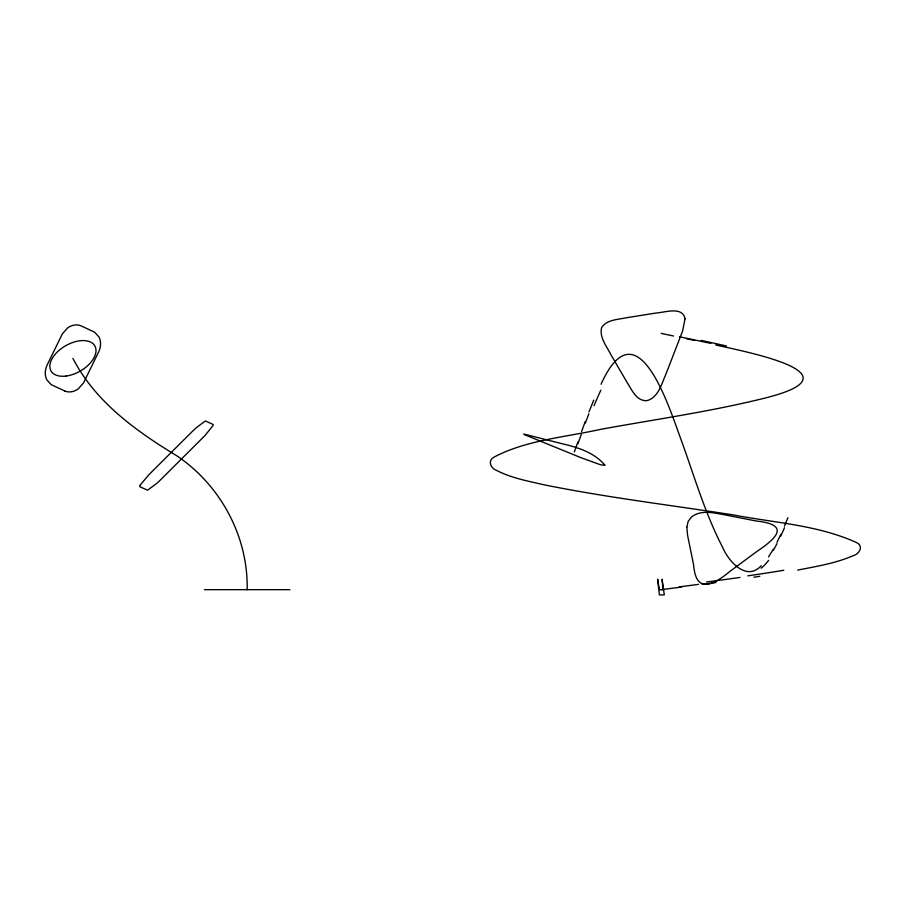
<?xml version="1.0" encoding="UTF-8"?>
<svg xmlns="http://www.w3.org/2000/svg" width="906" height="906" viewBox="0 0 906 906"><rect width="100%" height="100%" fill="white"/><g stroke="black" fill="none" stroke-linecap="round" stroke-linejoin="round"><path stroke-width="1.36" d="M574.359 451.935L577.858 441.958M581.573 431.584L585.299 421.449M588.957 411.913L593.77 400.09M787.914 517.722L784.415 526.182M780.7 534.574L776.974 542.343M601.052 384.235C636.476 305.605 667.733 403.136 679.919 436.545C693.543 473.487 704.245 511.765 722.388 546.862C728.197 560.927 746.295 581.992 761.221 565.718M773.316 549.183L768.503 556.93M797.676 570.101C816.238 566.409 835.264 563.43 852.739 555.854C859.126 554.472 864.313 545.967 856.385 542.513C817.925 525.016 774.449 522.807 733.384 514.925C670.055 505.027 606.307 497.451 543.464 484.676C527.598 480.984 511.199 477.972 496.601 470.429C490.644 468.527 487.394 460.418 494.087 457.088C526.59 440.022 564.506 437.338 599.897 429.501C653.351 419.682 707.292 412.117 760.145 399.252C863.95 374.88 751.81 353.046 715.729 344.982M753.871 577.201L759.794 576.318M715.853 582.558L702.252 584.359M681.538 587.065L661.187 589.67M204.439 589.67L289.863 589.67M661.187 333.397L673.532 336.013M694.97 340.52L686.386 338.708M64.62 390.905L51.246 384.688L46.772 379.739A17.418 14.473 -54.8 0 1 47.248 364.767L62.389 333.804L67.644 327.915A15.436 12.82 -54.8 0 1 81.212 325.934L94.586 332.162L99.06 337.1A17.418 14.473 -54.8 0 1 98.584 352.072L83.443 383.045L78.188 388.923A15.436 12.82 -54.8 0 1 64.62 390.916M72.922 358.425C95.458 401.981 135.877 430.928 176.704 455.741C220.588 485.152 248.335 536.68 247.157 589.67M698.617 584.37A227.836 6.263 -7.1 0 1 679.274 586.873M739.964 577.439A207.542 9.694 -6.8 0 1 706.589 582.003M783.781 570.27A214.643 16.025 -6.1 0 1 747.812 575.842M701.187 340.441A132.582 6.67 11.3 0 1 726.419 345.956M679.5 336.772A142.367 0.793 11.8 0 1 710.859 343.385M577.994 443.657A132.933 10.079 -71.4 0 1 581.471 433.895M585.355 423.057A116.036 15.255 -72.4 0 1 588.877 413.793M594.076 405.707A124.96 25.017 -74.7 0 1 600.825 390.226M768.628 560.327A124.96 38.267 -82.9 0 1 761.153 568.164M776.997 543.589A116.036 29.094 -77.4 0 1 773.294 550.395M784.46 527.779A132.933 27.769 -75 0 1 780.678 536.227M685.061 318.844L682.524 331.268L665.65 374.835C661.527 383.951 658.741 396.182 648.424 400.203A10.532 9.105 -40.7 0 1 645.548 400.667C636.137 400.271 631.992 390.044 627.564 383.238L610.995 354.824C606.805 346.454 599.206 337.576 601.584 327.644C606.714 319.501 617.892 319.648 626.34 317.757L655.989 313.034C664.936 312.513 682.603 305.968 685.061 318.844M686.816 527.099L687.552 535.152L693.611 564.936C696.012 594.732 713.656 584.857 730.032 571.301L756.782 551.55C776.872 538.039 790.587 524.653 756.216 521.007L724.177 514.744C714.302 513.034 703.169 510.033 693.883 515.389A11.495 7.237 -24.9 0 0 691.289 517.303L688.209 521.278L686.816 527.099M657.643 579.353L659.398 594.891L664.313 594.891L662.093 579.285L662.999 589.67L659.375 589.67L657.643 579.353M604.834 465.095L602.23 465.106A9.615 0.917 19.2 0 1 599.534 464.416L581.052 457.723L524.246 434.552A6.387 0.612 19.2 0 1 523.883 434.065L561.901 443.668C577.598 447.326 594.042 452.332 604.834 465.095M140.339 484.891L140.022 485.503A12.899 1.891 -44.9 0 0 139.932 486.737L147.576 490.191L156.704 483.442A20.181 2.967 -44.9 0 0 161.37 479.014L205.062 435.458L212.955 425.673A12.899 1.891 -44.9 0 0 213.046 424.438L205.39 420.973L196.274 427.734A20.181 2.967 -44.9 0 0 191.608 432.162L149.026 474.574L140.339 484.891M66.059 376.058A25.255 14.632 -29.8 0 0 95.436 347.168A25.255 14.632 -29.8 0 0 57.248 352.049A25.255 14.632 -29.8 0 0 66.059 376.058"/></g></svg>
